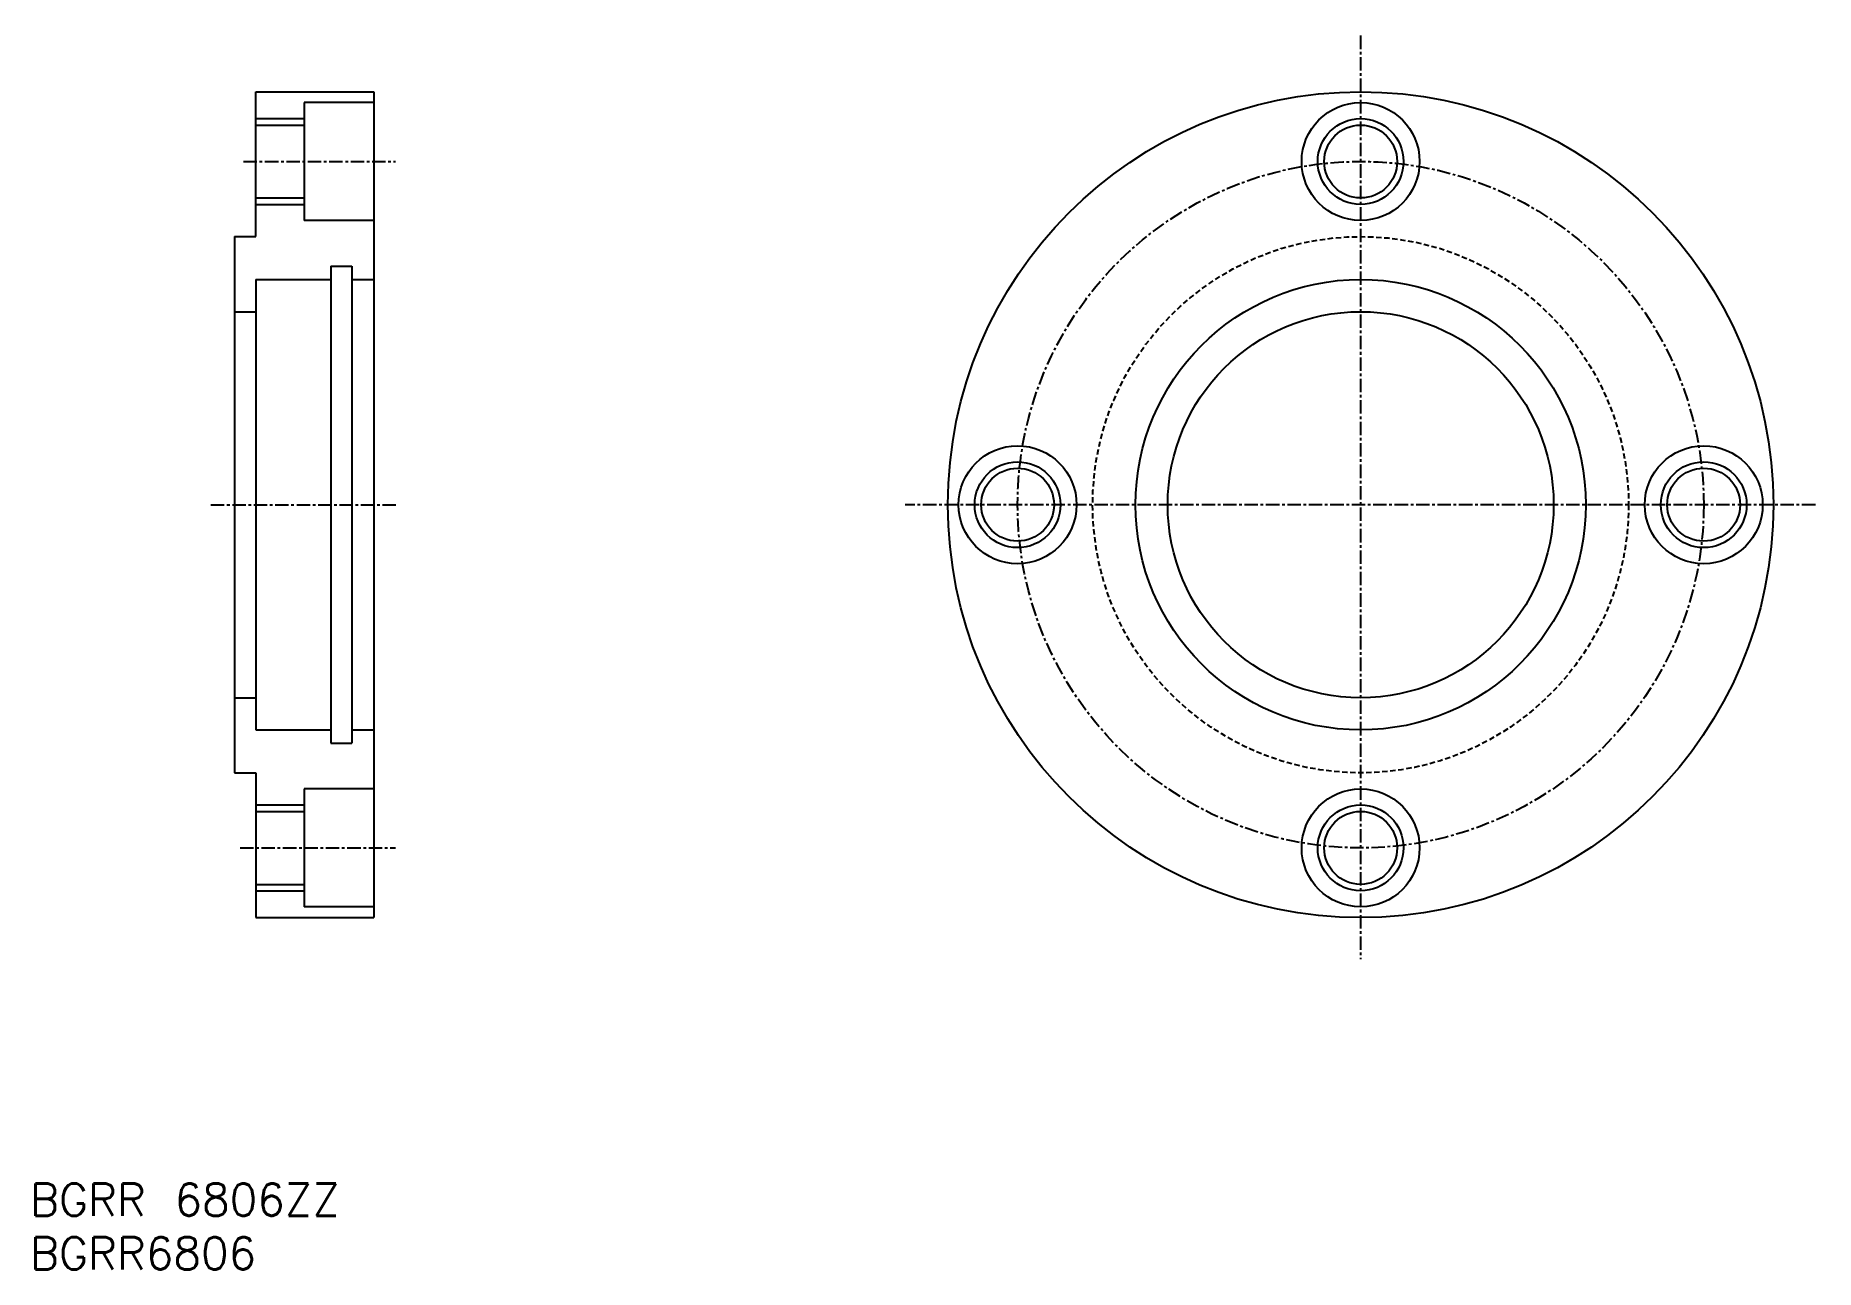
# Model space of a CAD drawing. Extents: x 45 to 211, y 37 to 152.
import ezdxf
from ezdxf.enums import TextEntityAlignment as Align

# ---------------------------------------------------------------- set-up
doc = ezdxf.new("R2010")
doc.units = 0
doc.linetypes.add('CENTER', pattern=[2, 1.25, -0.25, 0.25, -0.25])
doc.linetypes.add('DASHED', pattern=[0.75, 0.5, -0.25])
doc.layers.get('0').update_dxf_attribs({"linetype": 'CONTINUOUS'})
doc.layers.add('CENTER', color=1, linetype='CENTER')
doc.styles.get("Standard").update_dxf_attribs({"font": 'txt.shx', "bigfont": 'extfont.shx'})

msp = doc.modelspace()

# ---------------------------------------------------------------- linework, layer by layer
at = {"color": 7, "linetype": 'CONTINUOUS'}
for p, q in [((65.84, 133.6), (65.84, 147.1)), ((65.84, 147.1), (76.84, 147.1)), ((76.84, 147.1), (76.84, 70.1)), ((76.84, 146.1), (70.34, 146.1)), ((70.34, 146.1), (70.34, 135.1)), ((65.84, 144), (70.34, 144)), ((65.84, 137.2), (70.34, 137.2)), ((76.84, 135.1), (70.34, 135.1)), ((63.84, 133.6), (63.84, 83.6)), ((63.84, 133.6), (65.84, 133.6)), ((65.84, 129.6), (65.84, 87.6)), ((65.84, 129.6), (72.84, 129.6)), ((72.84, 130.85), (72.84, 86.35)), ((72.84, 130.85), (74.79, 130.85)), ((74.79, 130.85), (74.79, 86.35)), ((74.79, 129.6), (76.84, 129.6)), ((63.84, 126.6), (65.84, 126.6)), ((63.84, 90.6), (65.84, 90.6)), ((65.84, 87.6), (72.84, 87.6)), ((72.84, 86.35), (74.79, 86.35)), ((74.79, 87.6), (76.84, 87.6)), ((63.84, 83.6), (65.84, 83.6)), ((65.84, 83.6), (65.84, 70.1)), ((70.34, 82.1), (70.34, 71.1)), ((76.84, 82.1), (70.34, 82.1)), ((65.84, 80), (70.34, 80)), ((65.84, 73.2), (70.34, 73.2)), ((65.84, 70.1), (76.84, 70.1)), ((76.84, 71.1), (70.34, 71.1))]:
    msp.add_line(p, q, dxfattribs=at)
at = {"color": 3, "linetype": 'CONTINUOUS'}
for p, q in [((65.84, 144.6), (70.34, 144.6)), ((65.84, 136.6), (70.34, 136.6)), ((65.84, 80.6), (70.34, 80.6)), ((65.84, 72.6), (70.34, 72.6))]:
    msp.add_line(p, q, dxfattribs=at)
at = {"color": 7, "linetype": 'CONTINUOUS'}
for centre, radius in [((168.9, 108.6), 38.5), ((168.9, 140.6), 5.5), ((168.9, 140.6), 3.4), ((168.9, 108.6), 21), ((168.9, 108.6), 18), ((136.9, 108.6), 5.5), ((200.9, 108.6), 5.5), ((136.9, 108.6), 3.4), ((200.9, 108.6), 3.4), ((168.9, 76.6), 5.5), ((168.9, 76.6), 3.4)]:
    msp.add_circle(centre, radius, dxfattribs=at)
at = {"color": 3, "linetype": 'CONTINUOUS'}
for centre in [(168.9, 140.6), (136.9, 108.6), (200.9, 108.6), (168.9, 76.6)]:
    msp.add_circle(centre, 4, dxfattribs=at)
at = {"color": 3, "linetype": 'DASHED'}
msp.add_circle((168.9, 108.6), 25, dxfattribs=at)
at = {"layer": 'CENTER', "color": 1, "linetype": 'CENTER'}
for p, q in [((168.9, 152.34), (168.9, 66.21)), ((64.69, 140.6), (78.88, 140.6)), ((61.65, 108.6), (79.07, 108.6)), ((211.32, 108.6), (126.42, 108.6)), ((64.37, 76.6), (78.88, 76.6))]:
    msp.add_line(p, q, dxfattribs=at)
msp.add_circle((168.9, 108.6), 32, dxfattribs=at)

# ---------------------------------------------------------------- texts
at = {"color": 7, "linetype": 'CONTINUOUS'}
for s, p in [('BGRR 6806ZZ', (44.78, 43.8)), ('BGRR6806', (44.78, 38.8))]:
    msp.add_text(s, height=3, dxfattribs=at).set_placement(p, align=Align.MIDDLE_LEFT)

doc.saveas('drawing.dxf')
